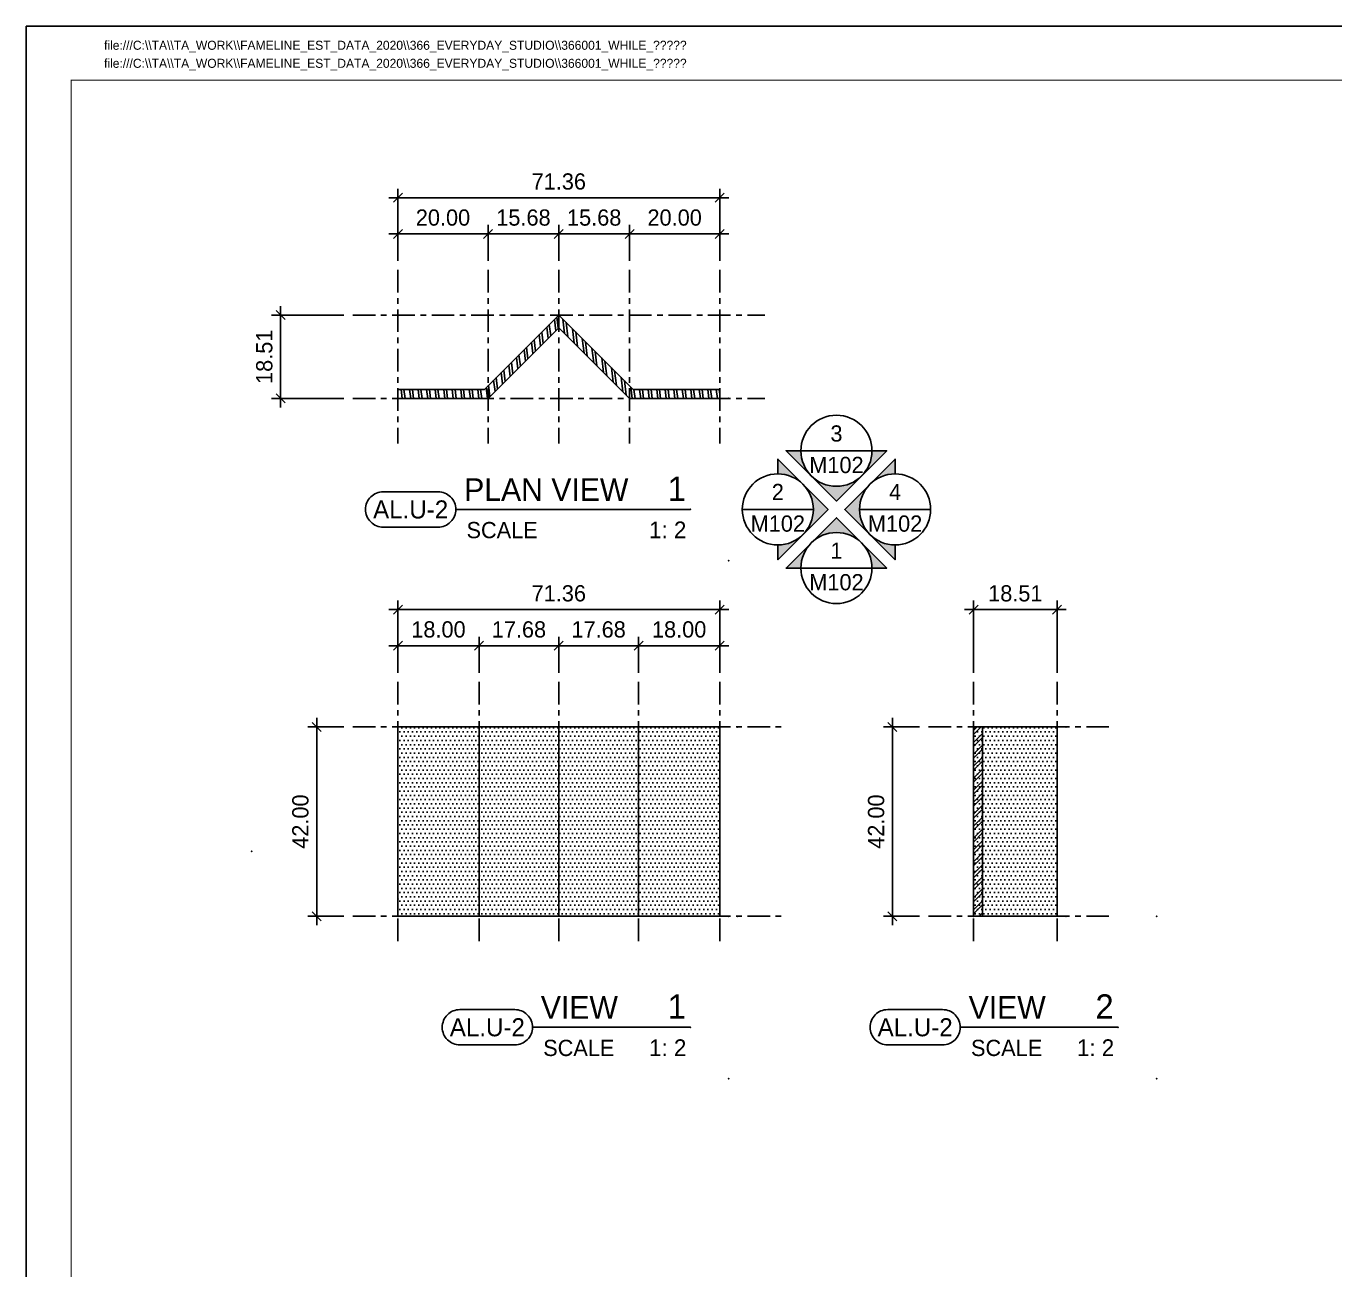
# Model space of a CAD drawing. Header units: millimetres. Extents: x -244126 to 368105, y -173968 to 259060.
# Drawn here: x 22102.8 to 22393, y 56541 to 56816.8 of the extents above; entities that cross this region are included whole.
import ezdxf
from ezdxf.enums import TextEntityAlignment as Align

# ---------------------------------------------------------------- set-up
doc = ezdxf.new("R2010")
doc.units = ezdxf.units.MM
doc.header["$MEASUREMENT"] = 0
for name, pattern in [('005_GG_TA_LINE', [13.75, 5, -1.25, 1.25, -1.25, 5]), ('ACAD_ISO04W100', [30, 24, -3, 0, -3]), ('BORDER2', [22.225, 6.35, -3.175, 6.35, -3.175, 0, -3.175]), ('CENTER', [2, 1.25, -0.25, 0.25, -0.25]), ('TA_GL_000.00010', [0.000275, 0.0001, -2.5e-05, 2.5e-05, -2.5e-05, 0.0001]), ('TA_GL_005.00', [13.75, 5, -1.25, 1.25, -1.25, 5])]:
    doc.linetypes.add(name, pattern=pattern)
for name, color, linetype in [('000 - GRID', 8, 'CENTER'), ('000 - H A T C H', 8, 'Continuous'), ('000 - L I N E 0.1', 1, 'Continuous'), ('000 - SYMBOL CON', 1, 'Continuous'), ('000 - T E X T', 4, 'Continuous'), ('000 - TITLEBLOCK', 4, 'Continuous')]:
    doc.layers.add(name, color=color, linetype=linetype)
doc.styles.add('Cetury Gothic', font='GOTHIC.TTF')
doc.styles.add('CORDIA', font='cordia.shx')
doc.styles.add('MtXpl_BrowalliaUPC', font='BrowalliaUPC.ttf')
doc.styles.add('TA', font='Cordia New.ttf', dxfattribs={"height": 4.5})
doc.dimstyles.new('DIM E-E', dxfattribs={"dimscale": 2, "dimtxt": 0.18, "dimasz": 0.1, "dimexe": 0.1, "dimexo": 0.1, "dimgap": 0.09, "dimtad": 1, "dimtoh": 1, "dimzin": 0, "dimdsep": 46, "dimtxsty": 'CORDIA', "dimblk": 'OBLIQUE', "dimcen": 0.1, "dimdle": 0.1, "dimclrd": 40, "dimclre": 140, "dimclrt": 3, "dimadec": 0, "dimazin": 0, "dimtfac": 1, "dimtix": 1, "dimtmove": 2, "dimatfit": 3, "dimfxl": 1, "dimtolj": 1, "dimtzin": 0, "dimarcsym": 0})
pattern_1 = [(0, (1796.8092, 16.5238), (0.46875, 0.9375), [0, -0.9375])]

# ---------------------------------------------------------------- blocks, each defined once
blk = doc.blocks.new('A$Cfd196da9')
at = {"color": 0, "linetype": 'ByBlock', "const_width": 0.1}
blk.add_lwpolyline([(-143.5, -98), (96.5, -98), (96.5, 99), (-143.5, 99)], close=True, dxfattribs=at)
blk = doc.blocks.new('*U1675')
at = {"linetype": '005_GG_TA_LINE'}
blk.add_point((50, 237), dxfattribs=at)
at = {"layer": '000 - L I N E 0.1', "color": 21, "linetype": 'Continuous'}
blk.add_lwpolyline([(14.24, 420), (0, 420), (0, 405.76)], dxfattribs=at)
at = {"layer": '000 - TITLEBLOCK', "color": 250}
blk.add_lwpolyline([(0, 0), (594, 0), (594, 420), (0, 420)], close=True, dxfattribs=at)
at = {"layer": '000 - T E X T', "color": 3, "xscale": 2, "yscale": 2, "zscale": 2}
blk.add_blockref('A$Cfd196da9', (297, 210), dxfattribs=at)
at = {"color": 4, "style": 'TA'}
blk.add_attdef('PAPER_SIZE', text='', height=2.5, dxfattribs=at).set_placement((568.6, 9.97), align=Align.MIDDLE_RIGHT)
blk.add_attdef('SCALE_SIZE', text='', height=2.5, dxfattribs=at).set_placement((573.51, 10.03), align=Align.MIDDLE_LEFT)
at = {"layer": '000 - T E X T', "color": 250, "style": 'TA'}
for tag, height, p in [('SUPERLINK', 2, (17.26, 415.77)), ('NAMEFILE', 2, (17.26, 411.76)), ('SC', 40, (3.36, 375.21))]:
    blk.add_attdef(tag, text='', height=height, dxfattribs=at).set_placement(p, align=Align.MIDDLE_LEFT)
at = {"layer": '000 - T E X T', "color": 4, "style": 'TA'}
for tag, height, p in [('NAME_JOB_1', 2, (523.67, 338.25)), ('NAME_JOB_2', 2, (523.67, 333.89)), ('NAME_PROJECT_1', 3, (493.81, 318.97)), ('NAME_PROJECT_2', 3, (493.81, 311.57)), ('NAME_PROJECT_3', 3, (493.81, 304.17)), ('CODE_VALUE_1', 1.9, (521.15, 289.12)), ('CODE_VALUE_2', 1.9, (521.15, 283.12)), ('PART_NAME_VALUE_1', 1.9, (521.15, 275.87)), ('PART_NAME_VALUE_2', 1.9, (521.15, 269.87)), ('PART_NAME_VALUE_3', 1.9, (521.15, 263.87)), ('MATTERIAL_VALUE_1', 3.6, (521.96, 256.9)), ('SPEC_VALUE', 3.6, (521.96, 248.68)), ('THICKNESS_VALUE', 3.6, (521.96, 240.53)), ('COATING_VALUE_1', 3.6, (521.96, 232.5)), ('COATING_VALUE_2', 3.6, (521.96, 224.47)), ('NAME_TITLE_1', 2.4, (494.51, 77.62)), ('NAME_TITLE_2', 2.4, (494.51, 70.96)), ('NAME_TITLE_3', 2.4, (494.51, 64.3)), ('DRAWING_NO1', 2.4, (494.61, 32.92)), ('DRAWING_NO2', 2.4, (494.61, 24.91))]:
    blk.add_attdef(tag, text='', height=height, dxfattribs=at).set_placement(p, align=Align.MIDDLE_LEFT)
for tag, p in [('NAME_DAFT', (553.41, 136.22)), ('NAME_CHECKED', (553.41, 122.6)), ('NAME_DESIGNER', (553.41, 109.21)), ('NAME_DESIGN_MGR', (553.41, 95.12))]:
    blk.add_attdef(tag, text='', height=3.6, dxfattribs=at).set_placement(p, align=Align.MIDDLE_CENTER)
for tag, p, height in [('REV', (553.53, 50.25), 3.75), ('NAME_REMARK', (55.29, 17.3), 4)]:
    blk.add_attdef(tag, p, '', height=height, dxfattribs=at)
at = {"layer": '000 - T E X T', "color": 4, "style": 'Cetury Gothic'}
for tag, p in [('SHEET_NO.', (561.58, 34)), ('TOTAL_SHEET_NO.', (560.97, 17.64))]:
    blk.add_attdef(tag, text='', height=3.6, dxfattribs=at).set_placement(p, align=Align.CENTER)
blk = doc.blocks.new('A$C2FD3211E')
h = blk.add_hatch(color=2)
h.paths.add_polyline_path([(2.01, 7.26, -0.198912), (2.84, 5.25), (4.02, 5.25)])
h.paths.add_polyline_path([(-2.01, 7.26), (-4.02, 5.25), (-2.84, 5.25, -0.198912)])
h.paths.add_polyline_path([(0, 9.27), (-2.01, 7.26, -0.198912), (0, 8.09, -0.198912), (2.01, 7.26)])
at = {"color": 2}
blk.add_lwpolyline([(2.84, 5.25), (4.02, 5.25), (0, 9.27), (-4.02, 5.25), (-2.84, 5.25)], dxfattribs=at)
blk = doc.blocks.new('A$C66cdf1b7')
at = {"color": 2}
for p, q in [((-3.94, 6.5), (3.94, 6.5)), ((-10.44, 0), (-2.56, 0)), ((2.56, 0), (10.44, 0)), ((-3.94, -6.5), (3.94, -6.5))]:
    blk.add_line(p, q, dxfattribs=at)
for centre in [(0, 6.5), (0, 6.5), (-6.5, 0), (-6.5, 0), (6.5, 0), (6.5, 0), (0, -6.5), (0, -6.5)]:
    blk.add_circle(centre, 3.94, dxfattribs=at)
at = {"color": 3, "xscale": 1.387206065883648, "yscale": 1.387206065883648, "zscale": 1.387206065883648}
for p, rotation in [((0, 13.78), 180), ((-13.78, 0), 270), ((13.78, 0), 89.99999999999997)]:
    blk.add_blockref('A$C2FD3211E', p, dxfattribs=dict(at, rotation=rotation))
blk.add_blockref('A$C2FD3211E', (0, -13.78), dxfattribs=at)
at = {"color": 0, "style": 'Cetury Gothic'}
for tag, p in [('ELE3', (0, 8.42)), ('ELE3_DRAWING', (0, 4.93)), ('ELE2', (-6.5, 1.93)), ('ELE4', (6.5, 1.93)), ('ELE2_DRAWING', (-6.5, -1.57)), ('ELE4_DRAWING', (6.5, -1.57)), ('ELE1', (0, -4.57)), ('ELE1_DRAWING', (0, -8.07))]:
    blk.add_attdef(tag, text='', height=1.8, dxfattribs=at).set_placement(p, align=Align.MIDDLE_CENTER)
blk = doc.blocks.new('*U4481')
at = {"color": 4}
blk.add_line((-4.26, 5.7), (-21.76, 5.7), dxfattribs=at)
at = {"linetype": 'TA_GL_000.00010'}
blk.add_point((0, 18), dxfattribs=at)
for p in [(-4.26, 5.7), (0, 0)]:
    blk.add_point(p)
at = {"layer": '000 - SYMBOL CON', "color": 0, "linetype": 'ByBlock'}
blk.add_lwpolyline([(-29.8, 7.66, 0.414214), (-31.76, 5.7, 0.414214), (-29.8, 3.74), (-23.72, 3.74, 0.414214), (-21.76, 5.7, 0.414214), (-23.72, 7.66)], format="xyb", close=True, dxfattribs=at)
at = {"color": 4, "linetype": 'BORDER2', "style": 'Cetury Gothic'}
blk.add_text('SCALE', height=1.8, dxfattribs=at).set_placement((-20.57, 2.51))
at = {"color": 0, "style": 'TA'}
for tag, p in [('HEADING2', (-20.83, 10.65)), ('HEADING', (-20.83, 6.65))]:
    blk.add_attdef(tag, p, '', height=2.5, dxfattribs=at)
for tag, height, p in [('LO', 2.7, (-4.76, 6.65)), ('SC', 1.85, (-4.7, 2.51))]:
    blk.add_attdef(tag, text='', height=height, dxfattribs=at).set_placement(p, align=Align.RIGHT)
at = {"layer": '000 - T E X T', "color": 0, "style": 'MtXpl_BrowalliaUPC'}
blk.add_attdef('NO.CODE', text='', height=2, dxfattribs=at).set_placement((-26.76, 5.7), align=Align.MIDDLE_CENTER)
blk = doc.blocks.new('*U875')
at = {"color": 4}
blk.add_line((-4.26, 5.7), (-30.26, 5.7), dxfattribs=at)
at = {"linetype": 'TA_GL_000.00010'}
blk.add_point((0, 18), dxfattribs=at)
for p in [(-4.26, 5.7), (0, 0)]:
    blk.add_point(p)
at = {"layer": '000 - SYMBOL CON', "color": 0, "linetype": 'ByBlock'}
blk.add_lwpolyline([(-38.3, 7.66, 0.414214), (-40.26, 5.7, 0.414214), (-38.3, 3.74), (-32.22, 3.74, 0.414214), (-30.26, 5.7, 0.414214), (-32.22, 7.66)], format="xyb", close=True, dxfattribs=at)
at = {"color": 4, "linetype": 'BORDER2', "style": 'Cetury Gothic'}
blk.add_text('SCALE', height=1.8, dxfattribs=at).set_placement((-29.07, 2.51))
at = {"color": 0, "style": 'TA'}
for tag, p in [('HEADING2', (-29.33, 10.65)), ('HEADING', (-29.33, 6.65))]:
    blk.add_attdef(tag, p, '', height=2.5, dxfattribs=at)
for tag, height, p in [('LO', 2.7, (-4.76, 6.65)), ('SC', 1.85, (-4.7, 2.51))]:
    blk.add_attdef(tag, text='', height=height, dxfattribs=at).set_placement(p, align=Align.RIGHT)
at = {"layer": '000 - T E X T', "color": 0, "style": 'MtXpl_BrowalliaUPC'}
blk.add_attdef('NO.CODE', text='', height=2, dxfattribs=at).set_placement((-35.26, 5.7), align=Align.MIDDLE_CENTER)
blk = doc.blocks.new('*U4478')
at = {"color": 4}
blk.add_line((-4.26, 5.7), (-21.76, 5.7), dxfattribs=at)
at = {"linetype": 'TA_GL_000.00010'}
blk.add_point((0, 18), dxfattribs=at)
for p in [(-4.26, 5.7), (0, 0)]:
    blk.add_point(p)
at = {"layer": '000 - SYMBOL CON', "color": 0, "linetype": 'ByBlock'}
blk.add_lwpolyline([(-29.8, 7.66, 0.414214), (-31.76, 5.7, 0.414214), (-29.8, 3.74), (-23.72, 3.74, 0.414214), (-21.76, 5.7, 0.414214), (-23.72, 7.66)], format="xyb", close=True, dxfattribs=at)
at = {"color": 4, "linetype": 'BORDER2', "style": 'Cetury Gothic'}
blk.add_text('SCALE', height=1.8, dxfattribs=at).set_placement((-20.57, 2.51))
at = {"color": 0, "style": 'TA'}
for tag, p in [('HEADING2', (-20.83, 10.65)), ('HEADING', (-20.83, 6.65))]:
    blk.add_attdef(tag, p, '', height=2.5, dxfattribs=at)
for tag, height, p in [('LO', 2.7, (-4.76, 6.65)), ('SC', 1.85, (-4.7, 2.51))]:
    blk.add_attdef(tag, text='', height=height, dxfattribs=at).set_placement(p, align=Align.RIGHT)
at = {"layer": '000 - T E X T', "color": 0, "style": 'MtXpl_BrowalliaUPC'}
blk.add_attdef('NO.CODE', text='', height=2, dxfattribs=at).set_placement((-26.76, 5.7), align=Align.MIDDLE_CENTER)
blk = doc.blocks.new('*U4469')
at = {"color": 3}
blk.add_point((0, -38.18), dxfattribs=at)
at = {"layer": '000 - GRID', "color": 0, "linetype": 'ByBlock'}
blk.add_line((0, 10), (0, -48.18), dxfattribs=at)
at = {"layer": '000 - GRID', "color": 0}
blk.add_point((0, 0), dxfattribs=at)
at = {"style": 'TA', "flags": 1}
blk.add_attdef('LOCATION', (6, 6), '', height=4.5, dxfattribs=at)
blk = doc.blocks.new('_Oblique')
at = {"color": 0, "linetype": 'ByBlock', "lineweight": -2}
blk.add_line((-0.5, -0.5), (0.5, 0.5), dxfattribs=at)
blk = doc.blocks.new('*D4519')
at = {"color": 140, "linetype": 'ACAD_ISO04W100', "lineweight": -2, "transparency": 16777216}
for p, q in [((22185.26, 56673.4), (22185.26, 56681.4)), ((22203.26, 56673.4), (22203.26, 56681.4))]:
    blk.add_line(p, q, dxfattribs=at)
at = {"color": 40, "lineweight": -2, "transparency": 16777216}
blk.add_line((22183.26, 56679.4), (22205.26, 56679.4), dxfattribs=at)
at = {"layer": 'Defpoints', "color": 0, "transparency": 16777216}
for p in [(22203.26, 56679.4), (22185.26, 56671.4), (22203.26, 56671.4)]:
    blk.add_point(p, dxfattribs=at)
at = {"color": 40, "lineweight": -2, "transparency": 16777216, "xscale": 2, "yscale": 2, "zscale": 2, "rotation": 180}
blk.add_blockref('_Oblique', (22185.26, 56679.4), dxfattribs=at)
at = {"color": 40, "lineweight": -2, "transparency": 16777216, "xscale": 2, "yscale": 2, "zscale": 2}
blk.add_blockref('_Oblique', (22203.26, 56679.4), dxfattribs=at)
at = {"color": 3, "transparency": 16777216, "insert": (22194.26, 56683), "char_height": 3.6, "attachment_point": 5, "style": 'CORDIA'}
blk.add_mtext('\\A1;18.00', dxfattribs=at)
blk = doc.blocks.new('*D4520')
at = {"color": 140, "linetype": 'ACAD_ISO04W100', "lineweight": -2, "transparency": 16777216}
for p, q in [((22203.26, 56673.4), (22203.26, 56681.4)), ((22220.94, 56673.4), (22220.94, 56681.4))]:
    blk.add_line(p, q, dxfattribs=at)
at = {"color": 40, "lineweight": -2, "transparency": 16777216}
blk.add_line((22201.26, 56679.4), (22222.94, 56679.4), dxfattribs=at)
at = {"layer": 'Defpoints', "color": 0, "transparency": 16777216}
for p in [(22220.94, 56679.4), (22203.26, 56671.4), (22220.94, 56671.4)]:
    blk.add_point(p, dxfattribs=at)
at = {"color": 40, "lineweight": -2, "transparency": 16777216, "xscale": 2, "yscale": 2, "zscale": 2, "rotation": 180}
blk.add_blockref('_Oblique', (22203.26, 56679.4), dxfattribs=at)
at = {"color": 40, "lineweight": -2, "transparency": 16777216, "xscale": 2, "yscale": 2, "zscale": 2}
blk.add_blockref('_Oblique', (22220.94, 56679.4), dxfattribs=at)
at = {"color": 3, "transparency": 16777216, "insert": (22212.1, 56683), "char_height": 3.6, "attachment_point": 5, "style": 'CORDIA'}
blk.add_mtext('\\A1;17.68', dxfattribs=at)
blk = doc.blocks.new('*D4516')
at = {"color": 140, "linetype": 'ACAD_ISO04W100', "lineweight": -2, "transparency": 16777216}
for p, q in [((22220.94, 56673.4), (22220.94, 56681.4)), ((22238.61, 56673.4), (22238.61, 56681.4))]:
    blk.add_line(p, q, dxfattribs=at)
at = {"color": 40, "lineweight": -2, "transparency": 16777216}
blk.add_line((22218.94, 56679.4), (22240.61, 56679.4), dxfattribs=at)
at = {"layer": 'Defpoints', "color": 0, "transparency": 16777216}
for p in [(22238.61, 56679.4), (22220.94, 56671.4), (22238.61, 56671.4)]:
    blk.add_point(p, dxfattribs=at)
at = {"color": 40, "lineweight": -2, "transparency": 16777216, "xscale": 2, "yscale": 2, "zscale": 2, "rotation": 180}
blk.add_blockref('_Oblique', (22220.94, 56679.4), dxfattribs=at)
at = {"color": 40, "lineweight": -2, "transparency": 16777216, "xscale": 2, "yscale": 2, "zscale": 2}
blk.add_blockref('_Oblique', (22238.61, 56679.4), dxfattribs=at)
at = {"color": 3, "transparency": 16777216, "insert": (22229.77, 56683), "char_height": 3.6, "attachment_point": 5, "style": 'CORDIA'}
blk.add_mtext('\\A1;17.68', dxfattribs=at)
blk = doc.blocks.new('*D4517')
at = {"color": 140, "linetype": 'ACAD_ISO04W100', "lineweight": -2, "transparency": 16777216}
for p, q in [((22238.61, 56673.4), (22238.61, 56681.4)), ((22256.62, 56673.4), (22256.62, 56681.4))]:
    blk.add_line(p, q, dxfattribs=at)
at = {"color": 40, "lineweight": -2, "transparency": 16777216}
blk.add_line((22236.61, 56679.4), (22258.62, 56679.4), dxfattribs=at)
at = {"layer": 'Defpoints', "color": 0, "transparency": 16777216}
for p in [(22256.62, 56679.4), (22238.61, 56671.4), (22256.62, 56671.4)]:
    blk.add_point(p, dxfattribs=at)
at = {"color": 40, "lineweight": -2, "transparency": 16777216, "xscale": 2, "yscale": 2, "zscale": 2, "rotation": 180}
blk.add_blockref('_Oblique', (22238.61, 56679.4), dxfattribs=at)
at = {"color": 40, "lineweight": -2, "transparency": 16777216, "xscale": 2, "yscale": 2, "zscale": 2}
blk.add_blockref('_Oblique', (22256.62, 56679.4), dxfattribs=at)
at = {"color": 3, "transparency": 16777216, "insert": (22247.62, 56683), "char_height": 3.6, "attachment_point": 5, "style": 'CORDIA'}
blk.add_mtext('\\A1;18.00', dxfattribs=at)
blk = doc.blocks.new('*D4518')
at = {"color": 40, "lineweight": -2, "transparency": 16777216}
blk.add_line((22183.26, 56687.4), (22258.62, 56687.4), dxfattribs=at)
at = {"color": 140, "linetype": 'ACAD_ISO04W100', "lineweight": -2, "transparency": 16777216}
for p, q in [((22185.26, 56673.4), (22185.26, 56689.4)), ((22256.62, 56673.4), (22256.62, 56689.4))]:
    blk.add_line(p, q, dxfattribs=at)
at = {"layer": 'Defpoints', "color": 0, "transparency": 16777216}
for p in [(22256.62, 56687.4), (22185.26, 56671.4), (22256.62, 56671.4)]:
    blk.add_point(p, dxfattribs=at)
at = {"color": 40, "lineweight": -2, "transparency": 16777216, "xscale": 2, "yscale": 2, "zscale": 2, "rotation": 180}
blk.add_blockref('_Oblique', (22185.26, 56687.4), dxfattribs=at)
at = {"color": 40, "lineweight": -2, "transparency": 16777216, "xscale": 2, "yscale": 2, "zscale": 2}
blk.add_blockref('_Oblique', (22256.62, 56687.4), dxfattribs=at)
at = {"color": 3, "transparency": 16777216, "insert": (22220.94, 56691), "char_height": 3.6, "attachment_point": 5, "style": 'CORDIA'}
blk.add_mtext('\\A1;71.36', dxfattribs=at)
blk = doc.blocks.new('*U4521')
at = {"color": 3}
blk.add_point((0, -75.36), dxfattribs=at)
at = {"layer": '000 - GRID', "color": 0, "linetype": 'ByBlock'}
blk.add_line((0, 10), (0, -85.36), dxfattribs=at)
at = {"layer": '000 - GRID', "color": 0}
blk.add_point((0, 0), dxfattribs=at)
at = {"style": 'TA', "flags": 1}
blk.add_attdef('LOCATION', (6, 6), '', height=4.5, dxfattribs=at)
blk = doc.blocks.new('*D4522')
at = {"color": 140, "linetype": 'ACAD_ISO04W100', "lineweight": -2, "transparency": 16777216}
for p, q in [((22173.26, 56661.4), (22165.26, 56661.4)), ((22173.26, 56619.4), (22165.26, 56619.4))]:
    blk.add_line(p, q, dxfattribs=at)
at = {"color": 40, "lineweight": -2, "transparency": 16777216}
blk.add_line((22167.26, 56663.4), (22167.26, 56617.4), dxfattribs=at)
at = {"layer": 'Defpoints', "color": 0, "transparency": 16777216}
for p in [(22175.26, 56661.4), (22167.26, 56619.4), (22175.26, 56619.4)]:
    blk.add_point(p, dxfattribs=at)
at = {"color": 40, "lineweight": -2, "transparency": 16777216, "xscale": 2, "yscale": 2, "zscale": 2}
for p, rotation in [((22167.26, 56661.4), 90), ((22167.26, 56619.4), 270)]:
    blk.add_blockref('_Oblique', p, dxfattribs=dict(at, rotation=rotation))
at = {"color": 3, "transparency": 16777216, "insert": (22163.66, 56640.4), "char_height": 3.6, "attachment_point": 5, "rotation": 90, "style": 'CORDIA'}
blk.add_mtext('\\A1;42.00', dxfattribs=at)
blk = doc.blocks.new('*U4515')
at = {"color": 3}
blk.add_point((0, -20.51), dxfattribs=at)
at = {"layer": '000 - GRID', "color": 0, "linetype": 'ByBlock'}
blk.add_line((0, 10), (0, -30.51), dxfattribs=at)
at = {"layer": '000 - GRID', "color": 0}
blk.add_point((0, 0), dxfattribs=at)
at = {"style": 'TA', "flags": 1}
blk.add_attdef('LOCATION', (6, 6), '', height=4.5, dxfattribs=at)
blk = doc.blocks.new('*D4523')
at = {"color": 140, "linetype": 'ACAD_ISO04W100', "lineweight": -2, "transparency": 16777216}
for p, q in [((22300.9, 56661.4), (22292.9, 56661.4)), ((22300.9, 56619.4), (22292.9, 56619.4))]:
    blk.add_line(p, q, dxfattribs=at)
at = {"color": 40, "lineweight": -2, "transparency": 16777216}
blk.add_line((22294.9, 56663.4), (22294.9, 56617.4), dxfattribs=at)
at = {"layer": 'Defpoints', "color": 0, "transparency": 16777216}
for p in [(22302.9, 56661.4), (22294.9, 56619.4), (22302.9, 56619.4)]:
    blk.add_point(p, dxfattribs=at)
at = {"color": 40, "lineweight": -2, "transparency": 16777216, "xscale": 2, "yscale": 2, "zscale": 2}
for p, rotation in [((22294.9, 56661.4), 90), ((22294.9, 56619.4), 270)]:
    blk.add_blockref('_Oblique', p, dxfattribs=dict(at, rotation=rotation))
at = {"color": 3, "transparency": 16777216, "insert": (22291.3, 56640.4), "char_height": 3.6, "attachment_point": 5, "rotation": 90, "style": 'CORDIA'}
blk.add_mtext('\\A1;42.00', dxfattribs=at)
blk = doc.blocks.new('*D4524')
at = {"color": 40, "lineweight": -2, "transparency": 16777216}
blk.add_line((22310.9, 56687.4), (22333.41, 56687.4), dxfattribs=at)
at = {"color": 140, "linetype": 'ACAD_ISO04W100', "lineweight": -2, "transparency": 16777216}
for p, q in [((22312.9, 56673.4), (22312.9, 56689.4)), ((22331.41, 56673.4), (22331.41, 56689.4))]:
    blk.add_line(p, q, dxfattribs=at)
at = {"layer": 'Defpoints', "color": 0, "transparency": 16777216}
for p in [(22331.41, 56687.4), (22312.9, 56671.4), (22331.41, 56671.4)]:
    blk.add_point(p, dxfattribs=at)
at = {"color": 40, "lineweight": -2, "transparency": 16777216, "xscale": 2, "yscale": 2, "zscale": 2, "rotation": 180}
blk.add_blockref('_Oblique', (22312.9, 56687.4), dxfattribs=at)
at = {"color": 40, "lineweight": -2, "transparency": 16777216, "xscale": 2, "yscale": 2, "zscale": 2}
blk.add_blockref('_Oblique', (22331.41, 56687.4), dxfattribs=at)
at = {"color": 3, "transparency": 16777216, "insert": (22322.15, 56691), "char_height": 3.6, "attachment_point": 5, "style": 'CORDIA'}
blk.add_mtext('\\A1;18.51', dxfattribs=at)
blk = doc.blocks.new('*U4589')
at = {"color": 3}
blk.add_point((0, -18.51), dxfattribs=at)
at = {"layer": '000 - GRID', "color": 0, "linetype": 'ByBlock'}
blk.add_line((0, 10), (0, -28.51), dxfattribs=at)
at = {"layer": '000 - GRID', "color": 0}
blk.add_point((0, 0), dxfattribs=at)
at = {"style": 'TA', "flags": 1}
blk.add_attdef('LOCATION', (6, 6), '', height=4.5, dxfattribs=at)
blk = doc.blocks.new('*U4590')
at = {"color": 3}
blk.add_point((0, -71.36), dxfattribs=at)
at = {"layer": '000 - GRID', "color": 0, "linetype": 'ByBlock'}
blk.add_line((0, 10), (0, -81.36), dxfattribs=at)
at = {"layer": '000 - GRID', "color": 0}
blk.add_point((0, 0), dxfattribs=at)
at = {"style": 'TA', "flags": 1}
blk.add_attdef('LOCATION', (6, 6), '', height=4.5, dxfattribs=at)
blk = doc.blocks.new('*D4599')
at = {"color": 140, "linetype": 'ACAD_ISO04W100', "lineweight": -2, "transparency": 16777216}
for p, q in [((22185.26, 56764.73), (22185.26, 56772.73)), ((22205.26, 56764.73), (22205.26, 56772.73))]:
    blk.add_line(p, q, dxfattribs=at)
at = {"color": 40, "lineweight": -2, "transparency": 16777216}
blk.add_line((22183.26, 56770.73), (22207.26, 56770.73), dxfattribs=at)
at = {"layer": 'Defpoints', "color": 0, "transparency": 16777216}
for p in [(22205.26, 56770.73), (22185.26, 56762.73), (22205.26, 56762.73)]:
    blk.add_point(p, dxfattribs=at)
at = {"color": 40, "lineweight": -2, "transparency": 16777216, "xscale": 2, "yscale": 2, "zscale": 2, "rotation": 180}
blk.add_blockref('_Oblique', (22185.26, 56770.73), dxfattribs=at)
at = {"color": 40, "lineweight": -2, "transparency": 16777216, "xscale": 2, "yscale": 2, "zscale": 2}
blk.add_blockref('_Oblique', (22205.26, 56770.73), dxfattribs=at)
at = {"color": 3, "transparency": 16777216, "insert": (22195.26, 56774.33), "char_height": 3.6, "attachment_point": 5, "style": 'CORDIA'}
blk.add_mtext('\\A1;20.00', dxfattribs=at)
blk = doc.blocks.new('*D4600')
at = {"color": 140, "linetype": 'ACAD_ISO04W100', "lineweight": -2, "transparency": 16777216}
for p, q in [((22205.26, 56764.73), (22205.26, 56772.73)), ((22220.94, 56764.73), (22220.94, 56772.73))]:
    blk.add_line(p, q, dxfattribs=at)
at = {"color": 40, "lineweight": -2, "transparency": 16777216}
for p, q in [((22205.26, 56770.73), (22203.26, 56770.73)), ((22205.26, 56770.73), (22220.94, 56770.73)), ((22220.94, 56770.73), (22222.94, 56770.73))]:
    blk.add_line(p, q, dxfattribs=at)
at = {"layer": 'Defpoints', "color": 0, "transparency": 16777216}
for p in [(22220.94, 56770.73), (22205.26, 56762.73), (22220.94, 56762.73)]:
    blk.add_point(p, dxfattribs=at)
at = {"color": 40, "lineweight": -2, "transparency": 16777216, "xscale": 2, "yscale": 2, "zscale": 2}
blk.add_blockref('_Oblique', (22205.26, 56770.73), dxfattribs=at)
at = {"color": 40, "lineweight": -2, "transparency": 16777216, "xscale": 2, "yscale": 2, "zscale": 2, "rotation": 180}
blk.add_blockref('_Oblique', (22220.94, 56770.73), dxfattribs=at)
at = {"color": 3, "transparency": 16777216, "insert": (22213.1, 56774.33), "char_height": 3.6, "attachment_point": 5, "style": 'CORDIA'}
blk.add_mtext('\\A1;15.68', dxfattribs=at)
blk = doc.blocks.new('*D4601')
at = {"color": 140, "linetype": 'ACAD_ISO04W100', "lineweight": -2, "transparency": 16777216}
for p, q in [((22220.94, 56764.73), (22220.94, 56772.73)), ((22236.62, 56764.73), (22236.62, 56772.73))]:
    blk.add_line(p, q, dxfattribs=at)
at = {"color": 40, "lineweight": -2, "transparency": 16777216}
for p, q in [((22220.94, 56770.73), (22218.94, 56770.73)), ((22220.94, 56770.73), (22236.62, 56770.73)), ((22236.62, 56770.73), (22238.62, 56770.73))]:
    blk.add_line(p, q, dxfattribs=at)
at = {"layer": 'Defpoints', "color": 0, "transparency": 16777216}
for p in [(22236.62, 56770.73), (22220.94, 56762.73), (22236.62, 56762.73)]:
    blk.add_point(p, dxfattribs=at)
at = {"color": 40, "lineweight": -2, "transparency": 16777216, "xscale": 2, "yscale": 2, "zscale": 2}
blk.add_blockref('_Oblique', (22220.94, 56770.73), dxfattribs=at)
at = {"color": 40, "lineweight": -2, "transparency": 16777216, "xscale": 2, "yscale": 2, "zscale": 2, "rotation": 180}
blk.add_blockref('_Oblique', (22236.62, 56770.73), dxfattribs=at)
at = {"color": 3, "transparency": 16777216, "insert": (22228.78, 56774.33), "char_height": 3.6, "attachment_point": 5, "style": 'CORDIA'}
blk.add_mtext('\\A1;15.68', dxfattribs=at)
blk = doc.blocks.new('*D4602')
at = {"color": 140, "linetype": 'ACAD_ISO04W100', "lineweight": -2, "transparency": 16777216}
for p, q in [((22236.62, 56764.73), (22236.62, 56772.73)), ((22256.62, 56764.73), (22256.62, 56772.73))]:
    blk.add_line(p, q, dxfattribs=at)
at = {"color": 40, "lineweight": -2, "transparency": 16777216}
blk.add_line((22234.62, 56770.73), (22258.62, 56770.73), dxfattribs=at)
at = {"layer": 'Defpoints', "color": 0, "transparency": 16777216}
for p in [(22256.62, 56770.73), (22236.62, 56762.73), (22256.62, 56762.73)]:
    blk.add_point(p, dxfattribs=at)
at = {"color": 40, "lineweight": -2, "transparency": 16777216, "xscale": 2, "yscale": 2, "zscale": 2, "rotation": 180}
blk.add_blockref('_Oblique', (22236.62, 56770.73), dxfattribs=at)
at = {"color": 40, "lineweight": -2, "transparency": 16777216, "xscale": 2, "yscale": 2, "zscale": 2}
blk.add_blockref('_Oblique', (22256.62, 56770.73), dxfattribs=at)
at = {"color": 3, "transparency": 16777216, "insert": (22246.62, 56774.33), "char_height": 3.6, "attachment_point": 5, "style": 'CORDIA'}
blk.add_mtext('\\A1;20.00', dxfattribs=at)
blk = doc.blocks.new('*D4603')
at = {"color": 140, "linetype": 'ACAD_ISO04W100', "lineweight": -2, "transparency": 16777216}
for p, q in [((22185.26, 56764.73), (22185.26, 56780.73)), ((22256.62, 56764.73), (22256.62, 56780.73))]:
    blk.add_line(p, q, dxfattribs=at)
at = {"color": 40, "lineweight": -2, "transparency": 16777216}
blk.add_line((22183.26, 56778.73), (22258.62, 56778.73), dxfattribs=at)
at = {"layer": 'Defpoints', "color": 0, "transparency": 16777216}
for p in [(22256.62, 56778.73), (22185.26, 56762.73), (22256.62, 56762.73)]:
    blk.add_point(p, dxfattribs=at)
at = {"color": 40, "lineweight": -2, "transparency": 16777216, "xscale": 2, "yscale": 2, "zscale": 2, "rotation": 180}
blk.add_blockref('_Oblique', (22185.26, 56778.73), dxfattribs=at)
at = {"color": 40, "lineweight": -2, "transparency": 16777216, "xscale": 2, "yscale": 2, "zscale": 2}
blk.add_blockref('_Oblique', (22256.62, 56778.73), dxfattribs=at)
at = {"color": 3, "transparency": 16777216, "insert": (22220.94, 56782.33), "char_height": 3.6, "attachment_point": 5, "style": 'CORDIA'}
blk.add_mtext('\\A1;71.36', dxfattribs=at)
blk = doc.blocks.new('*D4604')
at = {"color": 40, "lineweight": -2, "transparency": 16777216}
blk.add_line((22159.26, 56754.73), (22159.26, 56732.23), dxfattribs=at)
at = {"color": 140, "linetype": 'ACAD_ISO04W100', "lineweight": -2, "transparency": 16777216}
for p, q in [((22173.26, 56752.73), (22157.26, 56752.73)), ((22173.26, 56734.23), (22157.26, 56734.23))]:
    blk.add_line(p, q, dxfattribs=at)
at = {"layer": 'Defpoints', "color": 0, "transparency": 16777216}
for p in [(22175.26, 56752.73), (22159.26, 56734.23), (22175.26, 56734.23)]:
    blk.add_point(p, dxfattribs=at)
at = {"color": 40, "lineweight": -2, "transparency": 16777216, "xscale": 2, "yscale": 2, "zscale": 2}
for p, rotation in [((22159.26, 56752.73), 90), ((22159.26, 56734.23), 270)]:
    blk.add_blockref('_Oblique', p, dxfattribs=dict(at, rotation=rotation))
at = {"color": 3, "transparency": 16777216, "insert": (22155.66, 56743.48), "char_height": 3.6, "attachment_point": 5, "rotation": 90, "style": 'CORDIA'}
blk.add_mtext('\\A1;18.51', dxfattribs=at)

msp = doc.modelspace()

# ---------------------------------------------------------------- hatches: boundary and pattern name
at = {"layer": '000 - H A T C H'}
h = msp.add_hatch(dxfattribs=at)
h.set_pattern_fill('ANSI32', color=8, scale=5, angle=52)
h.paths.add_polyline_path([(22256.61695, 56736.22801), (22237.44538, 56736.22801), (22220.93928, 56752.7341), (22204.43319, 56736.22801), (22185.26161, 56736.22801), (22185.26161, 56734.22801), (22205.26161, 56734.22801), (22220.93928, 56749.90567), (22236.61695, 56734.22801), (22256.61695, 56734.22801)])
h = msp.add_hatch(dxfattribs=at)
h.set_pattern_fill('DOTS', color=3, scale=15)
h.set_pattern_definition([(0, (1798.8126, 16.5238), (0.46875, 0.9375), [0, -0.9375])])
h.paths.add_polyline_path([(22185.26161, 56661.39631), (22203.2583, 56661.39631), (22203.2583, 56619.39631), (22185.26161, 56619.39631)])
h = msp.add_hatch(dxfattribs=at)
h.set_pattern_fill('DOTS', color=1, scale=15)
h.set_pattern_definition(pattern_1)
h.paths.add_polyline_path([(22203.2583, 56619.39631), (22238.61364, 56619.39631), (22238.61364, 56661.39631), (22203.2583, 56661.39631)])
h = msp.add_hatch(dxfattribs=at)
h.set_pattern_fill('DOTS', color=3, scale=15)
h.set_pattern_definition(pattern_1)
h.paths.add_polyline_path([(22238.61364, 56661.39631), (22256.61695, 56661.39631), (22256.61695, 56619.39631), (22238.61364, 56619.39631)])
h = msp.add_hatch(dxfattribs=at)
h.set_pattern_fill('DOTS', color=1, scale=15)
h.set_pattern_definition([(0, (1999.0641, 16.5238), (0.46875, 0.9375), [0, -0.9375])])
h.paths.add_polyline_path([(22331.40745, 56619.39631), (22331.40745, 56661.39631), (22312.90135, 56661.39631), (22312.90135, 56619.39631)])
h = msp.add_hatch(dxfattribs=at)
h.set_pattern_fill('ANSI32', color=8, scale=5)
h.set_pattern_definition([(45, (1999.0641, 16.5238), (-1.325825215, 1.325825215), []), (45, (1999.948, 16.5238), (-1.325825215, 1.325825215), [])])
h.paths.add_polyline_path([(22314.90135, 56619.39631), (22314.90135, 56661.39631), (22312.90135, 56661.39631), (22312.90135, 56619.39631)])

# ---------------------------------------------------------------- linework, layer by layer
at = {"color": 2}
msp.add_line((22220.93597, 56661.39631), (22220.93597, 56619.39631), dxfattribs=at)
at = {"color": 3}
for points in [[(22256.61695, 56736.22801), (22237.44538, 56736.22801), (22220.93928, 56752.7341), (22204.43319, 56736.22801), (22185.26161, 56736.22801), (22185.26161, 56734.22801), (22205.26161, 56734.22801), (22220.93928, 56749.90567), (22236.61695, 56734.22801), (22256.61695, 56734.22801)], [(22185.26161, 56661.39631), (22203.2583, 56661.39631), (22203.2583, 56619.39631), (22185.26161, 56619.39631)], [(22238.61364, 56661.39631), (22256.61695, 56661.39631), (22256.61695, 56619.39631), (22238.61364, 56619.39631)], [(22314.90135, 56619.39631), (22314.90135, 56661.39631), (22312.90135, 56661.39631), (22312.90135, 56619.39631)]]:
    msp.add_lwpolyline(points, close=True, dxfattribs=at)
at = {"color": 2}
msp.add_lwpolyline([(22203.2583, 56619.39631), (22238.61364, 56619.39631), (22238.61364, 56661.39631), (22203.2583, 56661.39631)], close=True, dxfattribs=at)
at = {"color": 1}
msp.add_lwpolyline([(22331.40745, 56619.39631), (22331.40745, 56661.39631), (22312.90135, 56661.39631), (22312.90135, 56619.39631)], close=True, dxfattribs=at)
at = {"color": 3}
msp.add_point((22220.93928, 56734.22801), dxfattribs=at)

# ---------------------------------------------------------------- block references
ref = msp.add_blockref('*U1675', (22102.84937, 56396.7919))
ref.add_attrib('SUPERLINK', 'file:///C:\\\\TA\\\\TA_WORK\\\\FAMELINE_EST_DATA_2020\\\\366_EVERYDAY_STUDIO\\\\366001_WHILE_เอกมัย', dxfattribs={"layer": '000 - T E X T', "color": 250, "height": 2, "style": 'TA'}).set_placement((22120.114, 56812.55724), align=Align.MIDDLE_LEFT)
ref.add_attrib('NAMEFILE', 'file:///C:\\\\TA\\\\TA_WORK\\\\FAMELINE_EST_DATA_2020\\\\366_EVERYDAY_STUDIO\\\\366001_WHILE_เอกมัย', dxfattribs={"layer": '000 - T E X T', "color": 250, "height": 2, "style": 'TA'}).set_placement((22120.114, 56808.5568), align=Align.MIDDLE_LEFT)
at = {"layer": '000 - GRID', "linetype": 'TA_GL_005.00'}
for name, p in [('*U4589', (22185.26161, 56752.7341)), ('*U4589', (22205.26161, 56752.7341)), ('*U4589', (22220.93928, 56752.7341)), ('*U4589', (22236.61695, 56752.7341)), ('*U4589', (22256.61695, 56752.7341)), ('*U4469', (22185.26161, 56661.39631)), ('*U4469', (22203.2583, 56661.39631)), ('*U4469', (22220.93597, 56661.39631)), ('*U4469', (22238.61364, 56661.39631)), ('*U4469', (22256.61695, 56661.39631)), ('*U4469', (22312.90135, 56661.39631)), ('*U4469', (22331.40745, 56661.39631))]:
    msp.add_blockref(name, p, dxfattribs=at)
at = {"layer": '000 - GRID', "linetype": 'TA_GL_005.00', "rotation": 90}
for name, p in [('*U4590', (22185.26161, 56752.7341)), ('*U4590', (22185.26161, 56734.22801)), ('*U4521', (22185.26161, 56661.39631)), ('*U4515', (22312.90135, 56661.39631)), ('*U4521', (22185.26161, 56619.39631)), ('*U4515', (22312.90135, 56619.39631))]:
    msp.add_blockref(name, p, dxfattribs=at)
at = {"layer": '000 - T E X T', "xscale": 2, "yscale": 2, "zscale": 2}
for name, p, values in [('*U875', (22258.61364, 56698.22801), {'NO.CODE': 'AL.U-2', 'HEADING': 'PLAN VIEW', 'LO': '1', 'SC': '1: 2'}), ('A$C66cdf1b7', (22282.49506, 56709.62966), {'ELE1': '1', 'ELE2': '2', 'ELE3': '3', 'ELE4': '4', 'ELE1_DRAWING': 'M102', 'ELE2_DRAWING': 'M102', 'ELE3_DRAWING': 'M102', 'ELE4_DRAWING': 'M102'}), ('*U4481', (22258.61364, 56583.39631), {'NO.CODE': 'AL.U-2', 'HEADING': 'VIEW', 'LO': '1', 'SC': '1: 2'}), ('*U4478', (22353.46435, 56583.39631), {'NO.CODE': 'AL.U-2', 'HEADING': 'VIEW', 'LO': '2', 'SC': '1: 2'})]:
    msp.add_blockref(name, p, dxfattribs=at).add_auto_attribs(values)

# ---------------------------------------------------------------- dimensions: what is measured, and where the dimension line sits
at = {"color": 3}
for base, p1, p2, picture, middle in [((22256.61695, 56778.7341), (22185.26161, 56762.7341), (22256.61695, 56762.7341), '*D4603', (22220.93928, 56782.3341)), ((22205.26161, 56770.7341), (22185.26161, 56762.7341), (22205.26161, 56762.7341), '*D4599', (22195.26161, 56774.3341)), ((22220.93928, 56770.7341), (22205.26161, 56762.7341), (22220.93928, 56762.7341), '*D4600', (22213.10045, 56774.3341)), ((22236.61695, 56770.7341), (22220.93928, 56762.7341), (22236.61695, 56762.7341), '*D4601', (22228.77812, 56774.3341)), ((22256.61695, 56770.7341), (22236.61695, 56762.7341), (22256.61695, 56762.7341), '*D4602', (22246.61695, 56774.3341)), ((22256.61695, 56687.39631), (22185.26161, 56671.39631), (22256.61695, 56671.39631), '*D4518', (22220.93928, 56690.99631)), ((22331.40745, 56687.39631), (22312.90135, 56671.39631), (22331.40745, 56671.39631), '*D4524', (22322.1544, 56690.99631)), ((22203.2583, 56679.39631), (22185.26161, 56671.39631), (22203.2583, 56671.39631), '*D4519', (22194.25996, 56682.99631)), ((22220.93597, 56679.39631), (22203.2583, 56671.39631), (22220.93597, 56671.39631), '*D4520', (22212.09713, 56682.99631)), ((22238.61364, 56679.39631), (22220.93597, 56671.39631), (22238.61364, 56671.39631), '*D4516', (22229.7748, 56682.99631)), ((22256.61695, 56679.39631), (22238.61364, 56671.39631), (22256.61695, 56671.39631), '*D4517', (22247.61529, 56682.99631))]:
    dim = msp.add_linear_dim(base=base, p1=p1, p2=p2, dimstyle='DIM E-E', override={"dimscale": 20}, dxfattribs=at)
    dim.commit()
    dim.dimension.update_dxf_attribs({"geometry": picture, "text_midpoint": middle})
for base, p1, p2, picture, middle in [((22159.26161, 56734.22801), (22175.26161, 56752.7341), (22175.26161, 56734.22801), '*D4604', (22155.66161, 56743.48105)), ((22167.26161, 56619.39631), (22175.26161, 56661.39631), (22175.26161, 56619.39631), '*D4522', (22163.66161, 56640.39631)), ((22294.90135, 56619.39631), (22302.90135, 56661.39631), (22302.90135, 56619.39631), '*D4523', (22291.30135, 56640.39631))]:
    dim = msp.add_linear_dim(base=base, p1=p1, p2=p2, angle=90, dimstyle='DIM E-E', override={"dimscale": 20}, dxfattribs=at)
    dim.commit()
    dim.dimension.update_dxf_attribs({"geometry": picture, "text_midpoint": middle})

doc.saveas('drawing.dxf')
